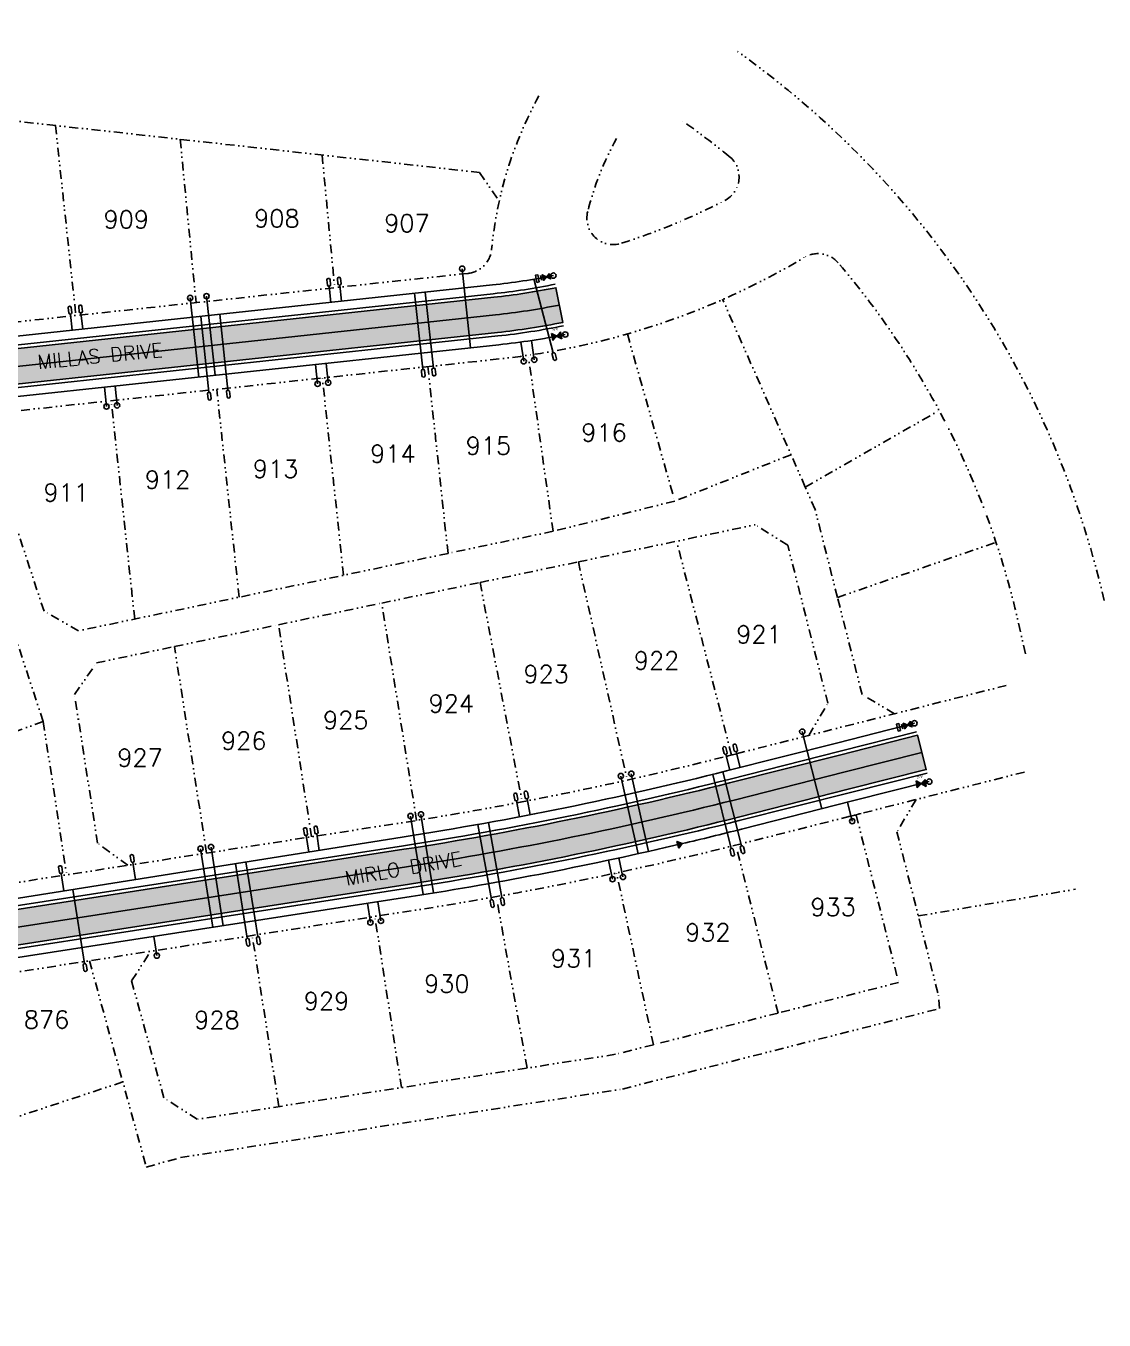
# Model space of a CAD drawing. Header units: feet. Extents: x 2247650 to 2249098, y 83114 to 84783.
# Drawn here: x 2248331 to 2248940, y 83470 to 84201 of the extents above; entities that cross this region are included whole.
import ezdxf
from ezdxf.enums import TextEntityAlignment as Align

# ---------------------------------------------------------------- set-up
doc = ezdxf.new("R2010")
doc.units = ezdxf.units.FT
doc.header["$MEASUREMENT"] = 0
doc.linetypes.add('DIVIDE', pattern=[1.25, 0.5, -0.25, 0, -0.25, 0, -0.25])
for name, color, linetype in [('BARSCALE', 3, 'Continuous'), ('C-TEXT-LOT-NUMBERS', 1, 'Continuous'), ('C-TEXT-XSECT', 2, 'Continuous'), ('CURB-BOC', 3, 'Continuous'), ('CURB-EOP', 2, 'Continuous'), ('P-UTIL-SS', 2, 'Continuous'), ('ROAD-CL-PROPOSED', 2, 'Continuous'), ('SEWER-PRESSURE-PROPOSED', 4, 'ECEC PR PS'), ('SL-CALCULATED', 7, 'DIVIDE'), ('TEXT-WATER-PROPOSED', 3, 'Continuous'), ('WATERLINE-PROPOSED', 5, 'ECEC PR W'), ('WATERLINE-SERVICE', 3, 'Continuous')]:
    doc.layers.add(name, color=color, linetype=linetype)
doc.styles.add('ECES TIMES', font='times.ttf', dxfattribs={"width": 0.9990000000000001, "height": 0.1})
doc.styles.get("Standard").update_dxf_attribs({"font": 'simplex.shx'})
doc.styles.add('TIMES', font='times.ttf', dxfattribs={"height": 4.800000000000001})
doc.linetypes.add('ECEC PR PS', pattern='A,2.5,-0.2,[" PS ",TIMES,S=0.02,R=0,X=-0.185,Y=-0.045],-0.1', length=2.8)
doc.linetypes.add('ECEC PR W', pattern='A,2.5,-0.2,[" W ",TIMES,S=0.02,R=0,X=-0.165,Y=-0.045],-0.05', length=2.75)

# ---------------------------------------------------------------- blocks, each defined once
blk = doc.blocks.new('BLOW-OFF')
at = {"layer": 'WATERLINE-PROPOSED', "linetype": 'Continuous'}
h = blk.add_hatch(color=3, dxfattribs=at)
h.dxf.hatch_style = 1
h.paths.add_polyline_path([(2.549150467850268, -0.06090529315406457), (3.740298497024924, 5.108362444851082), (5.796030135359615, 2.598688427533489), (0.4934188281185925, 2.448768722999375)])
at = {"layer": 'TEXT-WATER-PROPOSED'}
blk.add_line((0, 0), (6.686555522494018, 5.370272585510975), dxfattribs=at)
blk.add_lwpolyline([(5.410603046882898, 6.958967933285749), (7.962507998105139, 3.781577237736201), (9.021638229023665, 4.632212221011287), (6.469733278267086, 7.809602916328004)], close=True, dxfattribs=at)
at = {"layer": 'WATERLINE-PROPOSED', "color": 3, "linetype": 'Continuous', "flags": 128}
blk.add_lwpolyline([(2.549150467850268, -0.06090529315406457), (3.740298497024924, 5.108362444851082), (5.796030135359615, 2.598688427533489), (0.4934188281185925, 2.448768722999375)], close=True, dxfattribs=at)
at = {"layer": 'WATERLINE-PROPOSED', "color": 3, "linetype": 'Continuous'}
blk.add_lwpolyline([(4.702092953491956, 5.518602286523674), (6.433022882323712, 3.424508573778439)], dxfattribs=at)
blk.add_circle((0, 0), 1.5, dxfattribs=at)
blk = doc.blocks.new('WATER SERVICE')
at = {"layer": 'WATERLINE-SERVICE'}
blk.add_lwpolyline([(-0.8999999999068677, 3.75, -0.8333333334195668), (0.8999999999068677, 3.75), (0.8999999999068677, 0.75, -0.8333333336748219), (-0.8999999999068677, 0.75)], format="xyb", close=True, dxfattribs=at)
blk = doc.blocks.new('A$C74F005D0')
at = {"layer": 'SEWER-PRESSURE-PROPOSED'}
h = blk.add_hatch(color=2, dxfattribs=at)
h.dxf.hatch_style = 1
h.paths.add_polyline_path([(2.14640971663016e-10, -6.79617362386864e-10), (0.9906714227981865, -3.136756401407183), (3.28517286432907, 0.1682553013524738)])
h.paths.add_polyline_path([(-0.990671422798187, 3.136756401407184), (-3.285172862932086, -0.1682553026621463), (2.14640971663016e-10, -6.796172513645615e-10)])
at = {"layer": 'SEWER-PRESSURE-PROPOSED', "color": 2, "linetype": 'Continuous', "lineweight": -2}
for p, q in [((-3.285172862932086, -0.1682553026621463), (-0.9906714227981865, 3.136756401407183)), ((3.28517286432907, 0.1682553013524739), (-3.285172862932086, -0.1682553026621463)), ((-0.9906714227981865, 3.136756401407183), (0.9906714227981865, -3.136756401407183)), ((0.9906714227981865, -3.136756401407183), (3.28517286432907, 0.1682553013524739))]:
    blk.add_line(p, q, dxfattribs=at)
at = {"layer": 'SEWER-PRESSURE-PROPOSED', "color": 2, "linetype": 'Continuous', "lineweight": -2, "style": 'ECES TIMES', "width": 0.9990000000000001}
blk.add_text('SV', height=2, rotation=325.2297198034204, dxfattribs=at).set_placement((1.811494105961174, 2.62072335841367), align=Align.CENTER)
blk = doc.blocks.new('A$C1994128B')
at = {"layer": 'SEWER-PRESSURE-PROPOSED'}
h = blk.add_hatch(color=2, dxfattribs=at)
h.dxf.hatch_style = 1
h.paths.add_polyline_path([(-1.883814336266369, -2.696648686382106), (-4.440892098500626e-16, 0), (-3.08433525217697, 1.143480055063264)])
at = {"layer": 'SEWER-PRESSURE-PROPOSED', "color": 2, "linetype": 'Continuous', "flags": 128}
blk.add_lwpolyline([(-1.883814336266369, -2.696648686382105), (-3.08433525217697, 1.143480055063264), (0, 0)], close=True, dxfattribs=at)

msp = doc.modelspace()

# ---------------------------------------------------------------- hatches: boundary and pattern name
at = {"layer": 'BARSCALE'}
h = msp.add_hatch(color=254, dxfattribs=at)
h.dxf.hatch_style = 1
edge = h.paths.add_edge_path()
edge.add_arc((2247728.607661548, 84674.79272150634), 26.23232043521812, 68.57558733223327, 110.2857321461064)
edge.add_line((2247719.512861313, 84699.39799013108), (2247720.091914, 84705.047511))
edge.add_line((2247720.091914, 84705.047511), (2247714.097453, 84707.59810799999))
edge.add_line((2247714.097453, 84707.59810799999), (2247723.802348575, 84727.8306714976))
edge.add_line((2247723.802348575, 84727.8306714976), (2247724.78258041, 84727.36048651063))
edge.add_line((2247724.78258041, 84727.36048651063), (2247779.55605087, 84702.34520497073))
edge.add_arc((2247749.229675849, 84635.94256211568), 73.00000000000175, 55.81559174945761, 65.45361437732208, ccw=False)
edge.add_line((2247790.245330712, 84696.3306077556), (2247843.396521499, 84660.23023599916))
edge.add_arc((2248657.419297662, 85683.08470920192), 1307.235385637401, 231.4860190260196, 237.3507923342248)
edge.add_line((2247952.173500864, 84582.40640944264), (2248101.218673038, 84488.60933314716))
edge.add_arc((2248115.599560679, 84511.46081166973), 27.00000000000418, 237.8169806304406, 319.4813390086776)
edge.add_arc((2248307.949470527, 84347.070092631), 226.0272639943585, 95.60347505689288, 139.481339009, ccw=False)
edge.add_arc((2248328.152838859, 84139.85473027512), 434.2251846789575, 87.13961809053382, 95.58680223314508, ccw=False)
edge.add_line((2248349.82169489, 84573.53891454726), (2248348.823647941, 84553.56383251268))
edge.add_arc((2248328.152838859, 84139.85473027514), 414.2251846789425, 87.13961809051686, 95.58680223315179)
edge.add_arc((2248307.945917918, 84347.07583486238), 206.0212031806931, 95.60426626120615, 135.9941902761762)
edge.add_arc((2248179.181451839, 84471.44746934439), 26.99999999966781, 135.9941902751385, 237.8169806301117)
edge.add_line((2248164.800564198, 84448.59599082211), (2248272.997140551, 84380.50574422762))
edge.add_arc((2248800.308012452, 85218.40640531419), 990.0173096841814, 237.8168138628561, 238.9023912971567)
edge.add_line((2248288.966456708, 84370.66582775307), (2248278.636505134, 84353.54005476409))
edge.add_arc((2248800.306408773, 85218.40380268528), 1010.014252786197, 237.8168155223002, 238.90239295662332, ccw=False)
edge.add_line((2248262.344631188, 84363.57872309984), (2248154.264984841, 84431.59538332753))
edge.add_arc((2248139.884034604, 84408.74394419811), 26.99999999991908, 57.8168236823758, 159.8520917690012)
edge.add_arc((2248307.943040761, 84347.08369037253), 206.0134532713036, 159.8520917689189, 186.6400296927553)
edge.add_arc((2250608.415339468, 84614.8730489876), 2522.019484717076, 186.6397308942743, 193.7228557846362)
edge.add_arc((2248184.359239319, 84023.63105082249), 26.91001433073338, 195.1785800293746, 285.5865354790165)
edge.add_arc((2248326.780768117, 83505.9167084733), 510.037121913155, 96.14371782106463, 105.37058143142289, ccw=False)
edge.add_line((2248272.195197835, 84013.02446945358), (2248595.229246812, 84047.79575186127))
edge.add_arc((2248553.492131381, 84435.53424042907), 389.9783613501587, 276.1438009653874, 281.3714667568084)
edge.add_line((2248630.383830203, 84053.21135467205), (2248634.327212363, 84033.6039648116))
edge.add_arc((2248553.49204165, 84435.53482290778), 409.9789500865838, 276.1437971128137, 281.3714629042223, ccw=False)
edge.add_line((2248597.369676338, 84027.91061767907), (2248274.335652635, 83993.13933799186))
edge.add_arc((2248326.780768118, 83505.91670847357), 490.0371219130059, 96.14371782116145, 105.5009627093766)
edge.add_arc((2248203.031982415, 83952.11130089527), 27.00000000009651, 105.5009627084841, 195.4046224367584)
edge.add_arc((2250608.415339588, 84614.8730490154), 2522.019484841369, 195.4046224373526, 199.4669163677239)
edge.add_arc((2246373.286806886, 83117.87714053955), 1969.896636215834, 17.594206461275007, 19.46718441703672, ccw=False)
edge.add_arc((2248276.771089524, 83721.48608802084), 27.00000000020555, 197.5942064613278, 278.8261472969872)
edge.add_line((2248280.913883251, 83694.80580953391), (2248544.519434517, 83735.73729473975))
edge.add_arc((2248239.1625168, 85702.21752894574), 1990.047074498608, 278.8264518689996, 284.2373237014105)
edge.add_line((2248728.592408353, 83773.29406235249), (2248791.446296523, 83789.21933607211))
edge.add_line((2248791.446296523, 83789.21933607211), (2248834.768849309, 83800.1959602943))
edge.add_line((2248834.768849309, 83800.1959602943), (2248839.681025039, 83780.80857961522))
edge.add_line((2248839.681025039, 83780.80857961522), (2248796.358472253, 83769.83195539303))
edge.add_line((2248796.358472253, 83769.83195539303), (2248733.504584083, 83753.90668167341))
edge.add_arc((2248239.176890477, 85702.14701933463), 2009.975194363451, 278.8263549117743, 284.23722674419326, ccw=False)
edge.add_line((2248547.588258862, 83715.97413919376), (2248293.865080609, 83676.57714445196))
edge.add_arc((2248298.007874337, 83649.89686596519), 27.00000000002106, 98.82614729801578, 195.4515407109357)
edge.add_arc((2246373.286806084, 83117.87714032075), 1969.896637047628, 14.138498822543113, 15.451540711059181, ccw=False)
edge.add_line((2248283.511538722, 83599.057180919), (2248264.117376646, 83594.17184803865))
edge.add_arc((2246373.286806889, 83117.87714052811), 1949.896636216178, 14.13849882241527, 19.4671844173866)
edge.add_arc((2250608.415746775, 84614.87314341242), 2542.019900209687, 186.6397319509578, 199.466917424095, ccw=False)
edge.add_arc((2248307.942891275, 84347.08372413953), 226.0133086917348, 156.300606668632, 186.6400161835723, ccw=False)
edge.add_arc((2248076.266992085, 84448.77940796938), 26.99999999982735, 336.3006066681692, 417.8168084760404)
edge.add_line((2248090.647948386, 84471.63084328207), (2247941.452388995, 84565.5225612289))
edge.add_arc((2248657.419297691, 85683.08470923975), 1327.235385685018, 233.27781149871288, 237.3543181626198, ccw=False)
edge.add_arc((2247847.673750195, 84597.60526302643), 26.99999999974542, 53.27781150404049, 151.3746947165585)
edge.add_arc((2248243.45876579, 84381.58944790596), 477.8975614835069, 151.3746947169763, 175.6735874551015)
edge.add_arc((2249668.873691254, 84273.98091153249), 1907.368545337889, 175.6804703171542, 201.4243044113417)
edge.add_arc((2247952.652063048, 83603.78030387861), 65.00000000424285, 204.0668436126494, 262.9755564500352)
edge.add_arc((2247939.840233526, 83504.60383232939), 35.0037778772877, -150.9546150707664, 82.01452078145257, ccw=False)
edge.add_arc((2249668.663900529, 84273.97338171219), 1927.159917681944, 175.6797058773207, 204.0819533426016, ccw=False)
edge.add_arc((2248243.458765795, 84381.5894479016), 497.89756148819, 150.3259076804307, 175.6735874546167, ccw=False)
edge.add_arc((2247787.398609399, 84641.4482245563), 27.00000000000803, 330.32609848544, 415.8155917481297)
edge.add_line((2247802.568783116, 84663.78352910768), (2247775.292358196, 84682.30971949139))
edge.add_line((2247775.292358196, 84682.30971949139), (2247774.241938117, 84683.02316644859))
edge.add_arc((2247730.978850112, 84619.32618680006), 77.00000000029358, 55.81559175039202, 68.57558733287732)
edge.add_line((2247759.104906285, 84691.00550713866), (2247738.189631913, 84699.21239552842))

# ---------------------------------------------------------------- linework, layer by layer
at = {"layer": 'CURB-BOC'}
for p, q in [((2248271.981152355, 84015.01298259974), (2248595.015203859, 84049.7842652795)), ((2248274.549698115, 83991.1508248457), (2248597.58371929, 84025.92210426084)), ((2248834.277631736, 83802.1346983622), (2248790.95507895, 83791.15807414002)), ((2248790.95507895, 83791.15807414002), (2248728.10119078, 83775.2328004204)), ((2248796.849689826, 83767.89321732512), (2248840.172242612, 83778.8698415473)), ((2248733.996458506, 83751.96811014962), (2248796.849689826, 83767.89321732512)), ((2248544.212550402, 83737.7136100334), (2248280.607009642, 83696.78212645886)), ((2248294.171954219, 83674.60082752703), (2248547.895132472, 83713.99782226881))]:
    msp.add_line(p, q, dxfattribs=at)
for centre, radius, start, end in [((2248553.492140469, 84435.53418143613), 387.9783017234155, 276.1438013673858, 281.3714671587913), ((2248553.492032787, 84435.53488044416), 411.9790082410604, 276.1437967435175, 281.3714625349408), ((2248239.16107583, 85702.22459755973), 1988.054280509043, 278.8264616471468, 284.2373334795471), ((2248239.176875131, 85702.14709455456), 2011.975271047352, 278.826354808561, 284.237226640988)]:
    msp.add_arc(centre, radius, start, end, dxfattribs=at)
at = {"layer": 'CURB-EOP', "color": 2, "flags": 128}
for points in [[(2248272.195197835, 84013.02446945358), (2248595.229246812, 84047.79575186127, 0.02281395186914326), (2248630.383830203, 84053.21135467205), (2248634.327212363, 84033.6039648116, -0.02281395186908645), (2248597.369676338, 84027.91061767907), (2248274.335652635, 83993.13933799186, 0.0408513850758884)], [(2248280.913883251, 83694.80580953391), (2248544.519434517, 83735.73729473975, 0.02361376984428499), (2248728.592408353, 83773.29406235249), (2248791.446296523, 83789.21933607211), (2248834.768849309, 83800.1959602943), (2248839.681025039, 83780.80857961522), (2248796.358472253, 83769.83195539303), (2248733.504584083, 83753.90668167341, -0.02361376984431994), (2248547.588258862, 83715.97413919376), (2248293.865080609, 83676.57714445196, 0.448502389200453)]]:
    msp.add_lwpolyline(points, format="xyb", dxfattribs=at)
at = {"layer": 'P-UTIL-SS'}
for p, q in [((2248577.411080448, 84063.96741676587), (2248582.225517845, 84019.24007000223)), ((2248423.694738186, 84047.42143228394), (2248428.509174918, 84002.69409168362)), ((2248432.936963178, 84048.41626244524), (2248437.75139991, 84003.68892184556)), ((2248612.212243555, 84011.60707523499), (2248610.626909873, 84022.48875829505)), ((2248618.168034927, 84012.47476424917), (2248616.582701185, 84023.35644730052)), ((2248495.727225772, 83998.88027932681, 3.230539554976986e-06), (2248494.551521699, 84009.80286891019, 3.230539554976986e-06)), ((2248501.711324365, 83999.52440579818, 3.230539554976986e-06), (2248500.535620292, 84010.44699538163, 3.230539554976986e-06)), ((2248376.416402494, 83986.03768351197), (2248375.2406971, 83996.96028965402)), ((2248382.400501113, 83986.68180973327), (2248381.224795693, 83997.60441612545)), ((2248769.609933516, 83802.24068927963, 40.38571436566937), (2248780.658816401, 83758.63294559297, 40.38571436566937)), ((2248672.969888531, 83778.45903641079), (2248682.798227013, 83734.56244847926)), ((2248667.096636278, 83777.1440296222), (2248676.92497484, 83733.24744132855)), ((2248797.858764269, 83751.65805591142, 40.38570899999999), (2248795.160579768, 83762.30725360698, 40.38570899999999)), ((2248548.208440003, 83754.51026361203, 40.38570899999999), (2248555.324052376, 83710.10286657703, 40.38570899999999)), ((2248554.151297021, 83755.46251638408, 40.38570899999999), (2248561.266909391, 83711.05511937331, 40.38570899999999)), ((2248429.550307734, 83736.07550970232, 40.38570899999999), (2248436.451082828, 83691.63337393409, 40.38570899999999)), ((2248435.49770302, 83736.9989945112, 40.38570899999999), (2248442.398478115, 83692.55685874318, 40.38570899999999)), ((2248662.39439271, 83718.83627809293), (2248660.085468093, 83729.57892094033)), ((2248668.278679619, 83720.10099247354), (2248665.96974211, 83730.84369530187)), ((2248525.574928564, 83694.35451768315), (2248523.889278443, 83705.21038395172)), ((2248531.522323851, 83695.27800249204), (2248529.836673729, 83706.13386876087)), ((2248404.889777512, 83675.61532953009), (2248403.204166763, 83686.47094223808))]:
    msp.add_line(p, q, dxfattribs=at)
for centre in [(2248577.411080448, 84063.96741676587), (2248432.936963178, 84048.41626244524), (2248423.694738186, 84047.42143228394), (2248635.7074, 84026.7414), (2248612.212243555, 84011.60707523499), (2248618.168034927, 84012.47476424917), (2248495.727225772, 83998.88027932681, 3.230539554976986e-06), (2248501.711324365, 83999.52440579818, 3.230539554976986e-06), (2248376.416402494, 83986.03768351197), (2248382.400501113, 83986.68180973327), (2248769.609933516, 83802.24068927963, 40.38571436566937), (2248667.096636278, 83777.1440296222), (2248672.969888531, 83778.45903641079), (2248841.4003, 83774.023), (2248554.151297021, 83755.46251638408, 40.38570899999999), (2248548.208440003, 83754.51026361203, 40.38570899999999), (2248797.858764269, 83751.65805591142, 40.38570899999999), (2248429.550307734, 83736.07550970232, 40.38570899999999), (2248435.49770302, 83736.9989945112, 40.38570899999999), (2248662.39439271, 83718.83627809293), (2248668.278679619, 83720.10099247354), (2248525.574928564, 83694.35451768315), (2248531.522323851, 83695.27800249204), (2248404.889777512, 83675.61532953009)]:
    msp.add_circle(centre, 1.5, dxfattribs=at)
at = {"layer": 'ROAD-CL-PROPOSED', "color": 2, "flags": 128}
for points in [[(2248158.148390374, 83976.66105997161, -0.05925801658664529), (2248273.265425235, 84003.08190372272), (2248596.299461575, 84037.85318477017, 0.02281395186911414), (2248632.355521283, 84043.40765974182, 0.02281395186911414)], [(2248837.224937174, 83790.50226995476), (2248793.902384388, 83779.52564573257), (2248731.048496218, 83763.60037201295, -0.02361376984430255), (2248546.053846689, 83725.85571696675), (2248250.837065179, 83680.01578200744)]]:
    msp.add_lwpolyline(points, format="xyb", dxfattribs=at)
at = {"layer": 'SEWER-PRESSURE-PROPOSED', "ltscale": 40, "flags": 128}
for points in [[(2248178.628858779, 83965.67302752224, -0.05117097131377574), (2248275.084811815, 83986.17954198027), (2248598.118826672, 84020.9508207153, 0.02281395186917726), (2248635.707395862, 84026.74137830884)], [(2248701.732406737, 83738.92738609457, 0.004273995338580278), (2248735.226144552, 83747.12168133793), (2248798.07773375, 83763.04637215319), (2248841.400286545, 83774.02299637753)], [(2248272.620476989, 83666.19449380791), (2248548.662316496, 83709.05702995643, 0.01933782283326655), (2248701.732406737, 83738.92738609461, 0.01933782283326655)]]:
    msp.add_lwpolyline(points, format="xyb", dxfattribs=at)
at = {"layer": 'SL-CALCULATED', "ltscale": 10}
for p, q in [((2248267.006740636, 84153.82552719438, 40.38570899999999), (2248587.208520877, 84118.35884521637)), ((2248347.574024924, 84144.90160975848, 40.38570899999999), (2248359.138358864, 84037.46965428011)), ((2248418.07288348, 84137.09290677644, 40.38570899999999), (2248427.006321535, 84044.77494297415)), ((2248498.282355995, 84128.20862183845, 40.38570899999999), (2248505.353749875, 84053.20823844866)), ((2248587.208520877, 84118.35884521637, 40.38570899999999), (2248598.376653846, 84102.17896864134)), ((2248771.33951559, 83940.49446225053, 40.38570899999999), (2248724.595122612, 84046.72480313797)), ((2248670.775221513, 84027.05990431432, 40.38570899999999), (2248697.580714027, 83932.58633934133)), ((2248628.786124127, 83915.51944740539, 40.38570899999999), (2248614.759701745, 84014.995429809)), ((2248569.417531537, 83903.03270988964, 40.38570899999999), (2248558.055139655, 84008.59217788163)), ((2248510.403279384, 83890.6549734756, 40.38570899999999), (2248498.399737366, 84002.1708869112)), ((2248451.389027232, 83878.27723706148, 40.38570899999999), (2248438.744335076, 83995.74959594078)), ((2248392.37477508, 83865.89950064744, 40.38570899999999), (2248379.088932787, 83989.32830497036)), ((2248771.33951559, 83940.49446225053, 40.38570899999999), (2248846.996410878, 83983.78067054157)), ((2248340.671694946, 83807.92415845636, 40.38570899999999), (2248284.177187745, 83979.11203103643)), ((2248341.121025518, 83870.38150274614, 40.38570899999999), (2248309.217922838, 83967.05327752754)), ((2248763.284303979, 83958.80056958934, 40.38570899999999), (2248697.580714027, 83932.58633934133)), ((2248776.929832448, 83927.79002375735, 40.38570899999999), (2248771.33951559, 83940.49446225053)), ((2248697.580714027, 83932.58633934133, 40.38570899999999), (2248628.786124127, 83915.51944740539)), ((2248789.543738454, 83878.07530284616, 40.38570899999999), (2248776.929832448, 83927.79002375735)), ((2248643.084350309, 83898.22769864667, 40.38570899999999), (2248743.021995645, 83919.18876799347)), ((2248761.383877319, 83907.73331826107, 40.38570899999999), (2248743.015401549, 83919.19288186048)), ((2248628.786124127, 83915.51944740539, 40.38570899999999), (2248569.417531537, 83903.03270988967)), ((2248569.417531537, 83903.03270988967, 40.38570899999999), (2248360.504694618, 83859.21502289744)), ((2248729.64849114, 83789.0356248299, 40.38570899999999), (2248698.655183646, 83909.8832073122)), ((2248784.083497602, 83818.26814493095, 40.38570899999999), (2248761.383877319, 83907.73331826107)), ((2248789.543738454, 83878.07530284616, 40.38570899999999), (2248879.112779615, 83909.34355776073)), ((2248587.552665147, 83886.58040097705, 40.38570899999999), (2248643.084350309, 83898.22769864667)), ((2248643.084350309, 83898.22769864667, 40.38570899999999), (2248670.685581275, 83774.88801481377)), ((2248531.962257723, 83874.92078681359, 40.38570899999999), (2248587.552665147, 83886.58040097705)), ((2248587.552665147, 83886.58040097705, 40.38570899999999), (2248611.343728836, 83762.55445696955)), ((2248473.651052189, 83862.69050843577, 40.38570899999999), (2248531.962257723, 83874.92078681359)), ((2248551.652255847, 83752.03829630394, 40.38570899999999), (2248531.962257723, 83874.92078681359)), ((2248803.470926933, 83823.18459032518, 40.38570899999999), (2248789.543738454, 83878.07530284616)), ((2248360.504694618, 83859.21502289744, 40.38570899999999), (2248341.121025518, 83870.38150274614)), ((2248414.850494477, 83850.35759260935, 40.38570899999999), (2248473.651052189, 83862.69050843577)), ((2248492.267539703, 83742.79724218356, 40.38570899999999), (2248473.651052189, 83862.69050843577)), ((2248370.730502106, 83841.10380024157, 40.38570899999999), (2248414.850494477, 83850.35759260935)), ((2248432.982121689, 83733.58690709855, 40.38570899999999), (2248414.850494477, 83850.35759260935)), ((2248358.354181889, 83823.20619431554, 40.38570899999999), (2248370.730502106, 83841.10380024157)), ((2248371.396310289, 83739.21272500508, 40.38570899999999), (2248358.354181889, 83823.20619431554)), ((2248821.670693533, 83812.35126693356, 40.38570899999999), (2248803.470926933, 83823.18459032518)), ((2248773.260403978, 83800.08556413514, 40.38570899999999), (2248784.083497602, 83818.26814493095)), ((2248340.671694946, 83807.92415845636, 40.38570899999999), (2248246.387354928, 83774.60054479957)), ((2248340.671694946, 83807.92415845636, 40.38570899999999), (2248353.932107201, 83721.32350276118)), ((2248833.98990762, 83763.8926395874, 40.38570899999999), (2248823.125894927, 83745.64131557498)), ((2248800.042604051, 83755.29141988372, 40.38570899999999), (2248824.104693417, 83660.45639758014)), ((2248823.125894927, 83745.64131557498, 40.38570899999999), (2248846.524020248, 83653.42315019538)), ((2248388.517653388, 83726.69379092578, 40.38570899999999), (2248371.396310289, 83739.21272500508)), ((2248755.954137222, 83643.16484501111, 40.38570899999999), (2248732.131858296, 83738.08101132007)), ((2248685.535449871, 83625.29780911095, 40.38570899999999), (2248664.672472443, 83722.37118482658)), ((2248835.193829568, 83698.07841140043, 40.38570899999999), (2248924.043974546, 83713.15376006917)), ((2248614.095139547, 83612.08831800801, 40.38570899999999), (2248596.714526866, 83708.98180541972)), ((2248543.105835603, 83601.06541795823, 40.38570899999999), (2248528.090509895, 83697.76660509614)), ((2248473.80628263, 83590.30489484455, 40.38570899999999), (2248458.790956922, 83687.00608198246)), ((2248390.623037939, 83661.34069894775, 40.38570899999999), (2248401.457963557, 83678.10393213393)), ((2248366.744058315, 83672.71304326772, 40.38570899999999), (2248398.905541862, 83556.117410948)), ((2248408.840344578, 83595.29715392734, 40.38570899999999), (2248390.623037939, 83661.34069894775)), ((2248824.104693417, 83660.45639758014, 40.38570899999999), (2248755.954137222, 83643.16484501111)), ((2248847.10723947, 83645.66664844708, 40.38570899999999), (2248846.524020248, 83653.42315019688)), ((2248668.031499787, 83600.23051792326, 40.38570899999999), (2248847.10723947, 83645.66664844708)), ((2248755.954137222, 83643.16484501111, 40.38570899999999), (2248685.535449871, 83625.29780911095)), ((2248685.535449871, 83625.29780911095, 40.38570899999999), (2248664.036668241, 83619.84301411762)), ((2248664.036668241, 83619.84301411762, 40.38570899999999), (2248427.651955231, 83583.13825833012)), ((2248385.626133112, 83604.25950171321, 40.38570899999999), (2248304.28137261, 83577.30574586241)), ((2248418.185514135, 83561.43555622254, 40.38570899999999), (2248668.031499787, 83600.23051792326)), ((2248427.652790638, 83583.13771836416, 40.38570899999999), (2248408.840344578, 83595.29715392734)), ((2248398.905541862, 83556.117410948, 40.38570899999999), (2248418.185514135, 83561.43555622254))]:
    msp.add_line(p, q, dxfattribs=at)
at = {"layer": 'SL-CALCULATED', "color": 3, "ltscale": 10, "flags": 128}
for points in [[(2248202.793381479, 83964.52631919945), (2248208.555987982, 83966.0071001981, -0.03608821641715862), (2248275.940993735, 83978.22548939557), (2248598.974998483, 84012.99676704242, 0.1078639731812336), (2248770.903063965, 84070.37795607276)], [(2248895.845110191, 83846.2690147347), (2248891.479269233, 83865.29662617912, 0.1206789746429514), (2248789.991970172, 84067.22048061015)], [(2248580.722663797, 84061.32092745653), (2248270.589856775, 84027.93831805419, 0.03608821641715862), (2248196.112246781, 84014.43388312787), (2248190.349465122, 84012.95305712099)], [(2248884.909142373, 83828.37397669273), (2248724.891911864, 83787.83044860388, -0.0236137698442947), (2248542.217984954, 83750.55968759405), (2248281.152972662, 83710.02268586113)], [(2248895.227353791, 83779.40835580722), (2248800.042604051, 83755.29141988374), (2248737.188715881, 83739.36614616412, -0.0236137698442947), (2248549.889825189, 83701.15176447027), (2248299.49255002, 83662.27120101088)]]:
    msp.add_lwpolyline(points, format="xyb", dxfattribs=at)
at = {"layer": 'SL-CALCULATED', "color": 3, "ltscale": 10}
for centre, radius, start, end in [((2248428.519750813, 83759.07810271713, 40.38570899999999), 524.9883055633597, 12.92194525614056, 54.55078989575462), ((2248818.002025748, 84053.33183659743, 40.38570899999999), 224.9918842925601, 151.2015486323767, 174.5269956435617), ((2248428.519750813, 83759.07810271713, 40.38570899999999), 474.9883055633597, 50.85351862414676, 54.90447534171521), ((2248818.002025748, 84053.33183659743, 40.38570899999999), 174.9918842925601, 151.2015486323767, 165.7978667675118), ((2248718.912746283, 84115.81490967228, 40.38570899999999), 15, 297.3567203164624, 50.85351862414676), ((2248553.492038152, 84435.5346765803, 40.38570899999999), 374.9788049739583, 287.6937520160202, 297.3567203164624), ((2248662.900098859, 84092.58480227987, 40.38570899999999), 15, 165.7978667675118, 287.6937520160202), ((2248579.105358241, 84076.23348333189, 40.38570899999999), 15, 276.1896846533817, 354.4809432619093), ((2248778.576776976, 84057.48942905762, 40.38570899999999), 15, 40.44642712128436, 120.7691880311031)]:
    msp.add_arc(centre, radius, start, end, dxfattribs=at)
at = {"layer": 'TEXT-WATER-PROPOSED'}
for p, q in [((2248726.740382982, 83788.29880102602, 40.38570989517605), (2248732.556597185, 83789.77245374525, 40.38570989517605)), ((2248608.396135054, 83761.9889324333), (2248614.288641692, 83763.11958070745)), ((2248802.959758053, 83756.03053844825, 40.38570899999999), (2248797.12545005, 83754.55230131873, 40.38570899999999))]:
    msp.add_line(p, q, dxfattribs=at)
at = {"layer": 'WATERLINE-PROPOSED', "ltscale": 40, "flags": 128}
for points in [[(2248629.003646177, 84060.07394106874, -0.02281395186790638), (2248594.480082911, 84054.75554736464), (2248271.446044974, 84019.9842661453, 0.04026030135611116), (2248189.776668769, 84004.47188315079), (2248136.916608896, 83991.01862623017)], [(2248833.049587803, 83806.98154353198), (2248789.727035017, 83796.0049193098), (2248726.873146847, 83780.07964559017, -0.02361421301987402), (2248543.441867703, 83742.65385906986), (2248281.436227123, 83701.0257703225, 0.04881772431957698), (2248230.258102295, 83689.28325447829, 0.04699111358938449)]]:
    msp.add_lwpolyline(points, format="xyb", dxfattribs=at)
at = {"layer": 'WATERLINE-SERVICE'}
for p, q in [((2248617.950619796, 84058.20531089575, -1.603089913260192e-06), (2248628.89078347, 84016.48268501257, -1.603089913260192e-06)), ((2248503.226373796, 84044.93302710577), (2248502.24893279, 84054.01370230273)), ((2248509.19191405, 84045.57515596357), (2248508.214473044, 84054.65583116877)), ((2248550.577468741, 84050.02988392275, -1.603089913260192e-06), (2248555.193637247, 84007.14450552713, -1.603089913260192e-06)), ((2248556.543008995, 84050.67201278052, -1.603089913260192e-06), (2248561.159177501, 84007.78663438515, -1.603089913260192e-06)), ((2248357.010987354, 84029.19444936018), (2248356.033578618, 84038.2751329992)), ((2248362.976527608, 84029.83657821789), (2248361.999121191, 84038.9172403182)), ((2248429.681615559, 84037.01669269349), (2248434.297784424, 83994.1313109687)), ((2248440.420898121, 84038.17266565679), (2248445.037066986, 83995.28728393227)), ((2248728.705253947, 83780.54384610173, 40.38570989517605), (2248726.462078765, 83789.39721242012, 40.38570989517605)), ((2248734.52146815, 83782.01749882073, 40.38570989517605), (2248732.278292968, 83790.87086513976, 40.38570989517605)), ((2248724.815417372, 83779.55870418347), (2248735.315913656, 83737.7208782506)), ((2248718.995913743, 83778.09809557543), (2248729.496404313, 83736.26029240817)), ((2248615.795715463, 83755.26528825729), (2248614.075115005, 83764.23240018194)), ((2248609.903208558, 83754.13464138044), (2248608.182608367, 83763.10175190738)), ((2248586.345847964, 83749.79868172288), (2248593.961132069, 83707.34076932003)), ((2248592.251581597, 83750.85807318245), (2248599.866889073, 83708.40003047785)), ((2248490.733913004, 83734.07041670749), (2248489.270857201, 83743.49190278031)), ((2248496.659622851, 83735.01190779473), (2248495.199795591, 83744.41260336316)), ((2248392.792010472, 83718.71824603222, 40.38570899998363), (2248391.308266471, 83728.27380341053, 40.38570899998363)), ((2248449.288649551, 83727.69456845151), (2248456.005886414, 83685.41652975012)), ((2248455.214322967, 83728.63605375036), (2248461.931559829, 83686.35801504918)), ((2248352.299657932, 83712.28472329817), (2248350.79376951, 83721.98289441766)), ((2248357.436782285, 83713.10092201814, 40.38593143423985), (2248363.953268095, 83671.1336729619, 40.38593143423985))]:
    msp.add_line(p, q, dxfattribs=at)

# ---------------------------------------------------------------- block references
at = {"layer": 'SEWER-PRESSURE-PROPOSED', "rotation": 43.59642739016854}
msp.add_blockref('A$C74F005D0', (2248836.807000196, 83772.83333029886), dxfattribs=at)
at = {"layer": 'SEWER-PRESSURE-PROPOSED', "linetype": 'Continuous', "rotation": 357.9912472688746}
msp.add_blockref('A$C1994128B', (2248701.847732389, 83738.96880740905), dxfattribs=at)
at = {"layer": 'TEXT-WATER-PROPOSED'}
for name, p, rotation in [('BLOW-OFF', (2248629.003646176, 84060.07394106872), 152.0495307815119), ('A$C74F005D0', (2248630.876291193, 84025.79939283308), 45.36232699723811), ('BLOW-OFF', (2248833.049587803, 83806.98154353199), 155.4483044804796)]:
    msp.add_blockref(name, p, dxfattribs=dict(at, rotation=rotation))
at = {"layer": 'WATERLINE-SERVICE'}
for p, rotation in [((2248502.24893279, 84054.01370230273), 6.143645072328277), ((2248508.214473044, 84054.655831169), 6.143645098856215), ((2248356.033578618, 84038.2751329992), 6.143438124608782), ((2248361.999121191, 84038.91724031843), 6.143438151136719), ((2248628.89078347, 84016.48268501257, -1.603089913260192e-06), 194.6928531439808), ((2248555.193637247, 84007.1445055269, -1.603089913260192e-06), 186.1436450218114), ((2248561.159177501, 84007.78663438515, -1.603089913260192e-06), 186.1436449952835), ((2248434.297784423, 83994.13131096847), 186.1436450218114), ((2248445.037066986, 83995.28728393227), 186.1436449952835), ((2248726.462078765, 83789.39721242012, 40.38570989517605), 14.21781396397681), ((2248732.278292969, 83790.87086514, 40.38570989517605), 14.21781399050475), ((2248608.182608367, 83763.10175190738), 10.8618388174273), ((2248614.075115005, 83764.23240018223), 10.86183884395524), ((2248489.270857201, 83743.49190278031), 8.826918019510105), ((2248495.199795591, 83744.41260336342), 8.826918046038045), ((2248729.496404313, 83736.26029240788), 194.089128121065), ((2248735.315913656, 83737.7208782506), 194.089128094537), ((2248391.308266471, 83728.27380341082, 40.38570899998363), 8.826147316893703), ((2248350.79376951, 83721.98289441766), 8.826147293859846), ((2248593.961132068, 83707.34076931977), 190.1684943463756), ((2248599.866889073, 83708.40003047785), 190.1684943198476), ((2248456.005886414, 83685.41652974985), 189.0278314655555), ((2248461.931559829, 83686.35801504918), 189.0278314390277), ((2248363.953268095, 83671.13367296165, 40.38593143423985), 188.82614732125)]:
    msp.add_blockref('WATER SERVICE', p, dxfattribs=dict(at, rotation=rotation))

# ---------------------------------------------------------------- texts
at = {"layer": 'C-TEXT-LOT-NUMBERS', "char_height": 10, "attachment_point": 1}
for s, insert in [('909', (2248374.745442944, 84096.79061459785)), ('908', (2248459.848961829, 84097.40033183797)), ('907', (2248533.36132955, 84094.65659648085)), ('916', (2248644.744240875, 83976.27533302984)), ('915', (2248579.390587877, 83968.90924357019)), ('914', (2248525.400196836, 83964.33634093951)), ('913', (2248459.115783569, 83955.7912942649)), ('912', (2248398.109684409, 83949.69409075734)), ('911', (2248340.763942881, 83942.37745276955)), ('921', (2248732.33242731, 83862.25762785262)), ('922', (2248674.426223541, 83847.47153952747)), ('923', (2248612.028591517, 83839.7604486091)), ('924', (2248558.434226403, 83823.0991824859)), ('925', (2248498.79321684, 83813.77146877607)), ('926', (2248441.11544703, 83802.06382103458)), ('927', (2248382.522607804, 83792.52220683555)), ('933', (2248774.203150715, 83708.08252158866)), ('932', (2248703.432360778, 83693.76785327759)), ('931', (2248627.587874291, 83679.03676311592)), ('930', (2248555.905709377, 83664.70833798379)), ('929', (2248487.883902095, 83654.95280770573)), ('876', (2248329.706838102, 83644.48552330286)), ('928', (2248425.962701531, 83644.28270156748))]:
    msp.add_mtext_dynamic_manual_height_columns(s, width=19.7571253394708, gutter_width=1, heights=[0], dxfattribs=dict(at, insert=insert))
at = {"layer": 'C-TEXT-XSECT', "char_height": 7.999999999999999, "attachment_point": 1}
for s, insert, rotation in [('MILLAS DRIVE', (2248337.040409993, 84015.18029172337), 5.663589436230508), ('MIRLO DRIVE', (2248510.544824549, 83723.09993509261), 9.982025175450477)]:
    msp.add_mtext_dynamic_manual_height_columns(s, width=138.080091251526, gutter_width=1, heights=[0], dxfattribs=dict(at, insert=insert, rotation=rotation))

doc.saveas('drawing.dxf')
